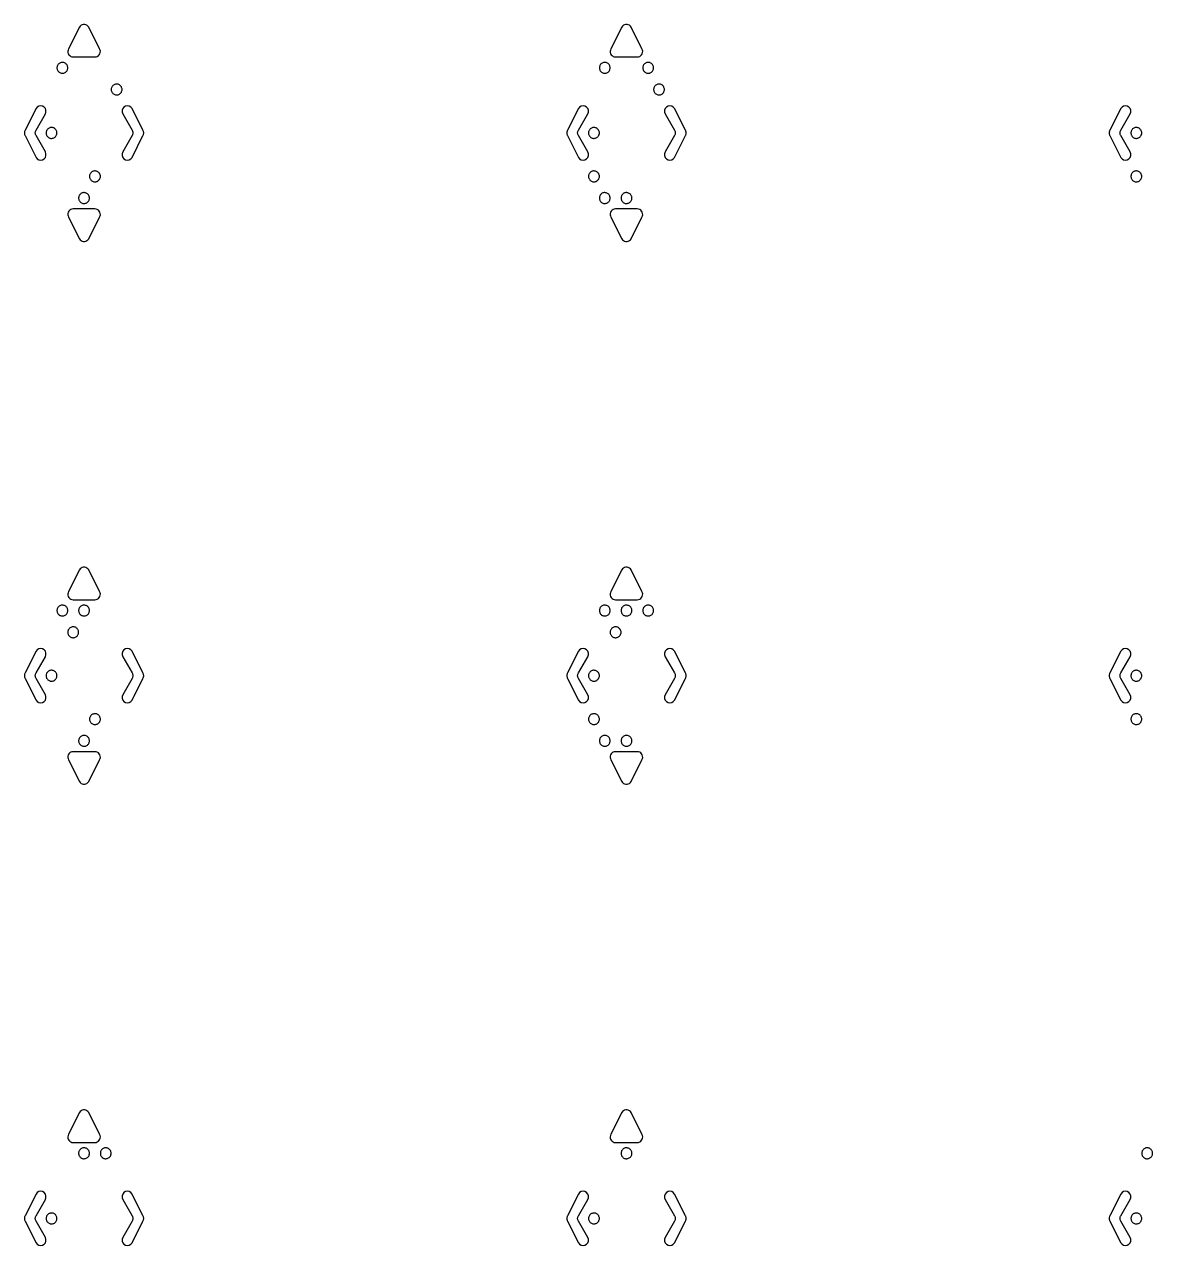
# Model space of a CAD drawing. Header units: metres. Extents: x 45 to 505, y 40 to 510.
# Drawn here: x 44.5 to 148.5, y 397.5 to 510 of the extents above; entities that cross this region are included whole.
import ezdxf

# ---------------------------------------------------------------- set-up
doc = ezdxf.new("R2010")
doc.units = ezdxf.units.M

msp = doc.modelspace()

# ---------------------------------------------------------------- linework, layer by layer
for points in [[(50.43, 509.75), (50.36, 509.84), (50.27, 509.92), (50.17, 509.97), (50.06, 510), (49.94, 510), (49.83, 509.97), (49.73, 509.92), (49.64, 509.84), (49.57, 509.75), (48.57, 507.75), (48.52, 507.64), (48.5, 507.53), (48.51, 507.41), (48.54, 507.3), (48.6, 507.2), (48.68, 507.12), (48.78, 507.05), (48.88, 507.01), (49, 507), (51, 507), (51.12, 507.01), (51.22, 507.05), (51.32, 507.12), (51.4, 507.2), (51.46, 507.3), (51.49, 507.41), (51.5, 507.53), (51.48, 507.64), (51.43, 507.75)], [(100.43, 509.75), (100.36, 509.84), (100.27, 509.92), (100.17, 509.97), (100.06, 510), (99.94, 510), (99.83, 509.97), (99.73, 509.92), (99.64, 509.84), (99.57, 509.75), (98.57, 507.75), (98.52, 507.64), (98.5, 507.53), (98.51, 507.41), (98.54, 507.3), (98.6, 507.2), (98.68, 507.12), (98.78, 507.05), (98.88, 507.01), (99, 507), (101, 507), (101.12, 507.01), (101.22, 507.05), (101.32, 507.12), (101.4, 507.2), (101.46, 507.3), (101.49, 507.41), (101.5, 507.53), (101.48, 507.64), (101.43, 507.75)], [(48.5, 506), (48.5, 506.06), (48.48, 506.13), (48.46, 506.19), (48.44, 506.25), (48.4, 506.3), (48.36, 506.35), (48.31, 506.39), (48.26, 506.43), (48.2, 506.46), (48.14, 506.48), (48.08, 506.49), (48.02, 506.5), (47.95, 506.5), (47.89, 506.49), (47.83, 506.47), (47.77, 506.44), (47.71, 506.41), (47.66, 506.37), (47.62, 506.32), (47.58, 506.27), (47.55, 506.22), (47.53, 506.16), (47.51, 506.1), (47.5, 506.03), (47.5, 505.97), (47.51, 505.9), (47.53, 505.84), (47.55, 505.78), (47.58, 505.73), (47.62, 505.68), (47.66, 505.63), (47.71, 505.59), (47.77, 505.56), (47.83, 505.53), (47.89, 505.51), (47.95, 505.5), (48.02, 505.5), (48.08, 505.51), (48.14, 505.52), (48.2, 505.54), (48.26, 505.57), (48.31, 505.61), (48.36, 505.65), (48.4, 505.7), (48.44, 505.75), (48.46, 505.81), (48.48, 505.87), (48.5, 505.94), (48.5, 506)], [(98.5, 506), (98.5, 506.06), (98.48, 506.13), (98.46, 506.19), (98.44, 506.25), (98.4, 506.3), (98.36, 506.35), (98.31, 506.39), (98.26, 506.43), (98.2, 506.46), (98.14, 506.48), (98.08, 506.49), (98.02, 506.5), (97.95, 506.5), (97.89, 506.49), (97.83, 506.47), (97.77, 506.44), (97.71, 506.41), (97.66, 506.37), (97.62, 506.32), (97.58, 506.27), (97.55, 506.22), (97.53, 506.16), (97.51, 506.1), (97.5, 506.03), (97.5, 505.97), (97.51, 505.9), (97.53, 505.84), (97.55, 505.78), (97.58, 505.73), (97.62, 505.68), (97.66, 505.63), (97.71, 505.59), (97.77, 505.56), (97.83, 505.53), (97.89, 505.51), (97.95, 505.5), (98.02, 505.5), (98.08, 505.51), (98.14, 505.52), (98.2, 505.54), (98.26, 505.57), (98.31, 505.61), (98.36, 505.65), (98.4, 505.7), (98.44, 505.75), (98.46, 505.81), (98.48, 505.87), (98.5, 505.94), (98.5, 506)], [(102.5, 506), (102.5, 506.06), (102.48, 506.13), (102.46, 506.19), (102.44, 506.25), (102.4, 506.3), (102.36, 506.35), (102.31, 506.39), (102.26, 506.43), (102.2, 506.46), (102.14, 506.48), (102.08, 506.49), (102.02, 506.5), (101.95, 506.5), (101.89, 506.49), (101.83, 506.47), (101.77, 506.44), (101.71, 506.41), (101.66, 506.37), (101.62, 506.32), (101.58, 506.27), (101.55, 506.22), (101.53, 506.16), (101.51, 506.1), (101.5, 506.03), (101.5, 505.97), (101.51, 505.9), (101.53, 505.84), (101.55, 505.78), (101.58, 505.73), (101.62, 505.68), (101.66, 505.63), (101.71, 505.59), (101.77, 505.56), (101.83, 505.53), (101.89, 505.51), (101.95, 505.5), (102.02, 505.5), (102.08, 505.51), (102.14, 505.52), (102.2, 505.54), (102.26, 505.57), (102.31, 505.61), (102.36, 505.65), (102.4, 505.7), (102.44, 505.75), (102.46, 505.81), (102.48, 505.87), (102.5, 505.94), (102.5, 506)], [(53.5, 504), (53.5, 504.06), (53.48, 504.13), (53.46, 504.19), (53.44, 504.25), (53.4, 504.3), (53.36, 504.35), (53.31, 504.39), (53.26, 504.43), (53.2, 504.46), (53.14, 504.48), (53.08, 504.49), (53.02, 504.5), (52.95, 504.5), (52.89, 504.49), (52.83, 504.47), (52.77, 504.44), (52.71, 504.41), (52.66, 504.37), (52.62, 504.32), (52.58, 504.27), (52.55, 504.22), (52.53, 504.16), (52.51, 504.1), (52.5, 504.03), (52.5, 503.97), (52.51, 503.9), (52.53, 503.84), (52.55, 503.78), (52.58, 503.73), (52.62, 503.68), (52.66, 503.63), (52.71, 503.59), (52.77, 503.56), (52.83, 503.53), (52.89, 503.51), (52.95, 503.5), (53.02, 503.5), (53.08, 503.51), (53.14, 503.52), (53.2, 503.54), (53.26, 503.57), (53.31, 503.61), (53.36, 503.65), (53.4, 503.7), (53.44, 503.75), (53.46, 503.81), (53.48, 503.87), (53.5, 503.94), (53.5, 504)], [(103.5, 504), (103.5, 504.06), (103.48, 504.13), (103.46, 504.19), (103.44, 504.25), (103.4, 504.3), (103.36, 504.35), (103.31, 504.39), (103.26, 504.43), (103.2, 504.46), (103.14, 504.48), (103.08, 504.49), (103.02, 504.5), (102.95, 504.5), (102.89, 504.49), (102.83, 504.47), (102.77, 504.44), (102.71, 504.41), (102.66, 504.37), (102.62, 504.32), (102.58, 504.27), (102.55, 504.22), (102.53, 504.16), (102.51, 504.1), (102.5, 504.03), (102.5, 503.97), (102.51, 503.9), (102.53, 503.84), (102.55, 503.78), (102.58, 503.73), (102.62, 503.68), (102.66, 503.63), (102.71, 503.59), (102.77, 503.56), (102.83, 503.53), (102.89, 503.51), (102.95, 503.5), (103.02, 503.5), (103.08, 503.51), (103.14, 503.52), (103.2, 503.54), (103.26, 503.57), (103.31, 503.61), (103.36, 503.65), (103.4, 503.7), (103.44, 503.75), (103.46, 503.81), (103.48, 503.87), (103.5, 503.94), (103.5, 504)], [(44.57, 500.25), (44.54, 500.2), (44.52, 500.14), (44.51, 500.09), (44.5, 500.03), (44.5, 499.97), (44.51, 499.91), (44.52, 499.86), (44.54, 499.8), (44.57, 499.75), (45.57, 497.75), (45.68, 497.62), (45.83, 497.53), (46, 497.5), (46.17, 497.53), (46.32, 497.62), (46.43, 497.75), (46.49, 497.91), (46.49, 498.09), (46.43, 498.25), (45.57, 499.75), (45.54, 499.8), (45.52, 499.86), (45.51, 499.91), (45.5, 499.97), (45.5, 500.03), (45.51, 500.09), (45.52, 500.14), (45.54, 500.2), (45.57, 500.25), (46.43, 501.75), (46.49, 501.91), (46.49, 502.09), (46.43, 502.25), (46.32, 502.38), (46.17, 502.47), (46, 502.5), (45.83, 502.47), (45.68, 502.38), (45.57, 502.25)], [(55.43, 499.75), (55.46, 499.8), (55.48, 499.86), (55.49, 499.91), (55.5, 499.97), (55.5, 500.03), (55.49, 500.09), (55.48, 500.14), (55.46, 500.2), (55.43, 500.25), (54.43, 502.25), (54.32, 502.38), (54.17, 502.47), (54, 502.5), (53.83, 502.47), (53.68, 502.38), (53.57, 502.25), (53.51, 502.09), (53.51, 501.91), (53.57, 501.75), (54.43, 500.25), (54.46, 500.2), (54.48, 500.14), (54.49, 500.09), (54.5, 500.03), (54.5, 499.97), (54.49, 499.91), (54.48, 499.86), (54.46, 499.8), (54.43, 499.75), (53.57, 498.25), (53.51, 498.09), (53.51, 497.91), (53.57, 497.75), (53.68, 497.62), (53.83, 497.53), (54, 497.5), (54.17, 497.53), (54.32, 497.62), (54.43, 497.75)], [(94.57, 500.25), (94.54, 500.2), (94.52, 500.14), (94.51, 500.09), (94.5, 500.03), (94.5, 499.97), (94.51, 499.91), (94.52, 499.86), (94.54, 499.8), (94.57, 499.75), (95.57, 497.75), (95.68, 497.62), (95.83, 497.53), (96, 497.5), (96.17, 497.53), (96.32, 497.62), (96.43, 497.75), (96.49, 497.91), (96.49, 498.09), (96.43, 498.25), (95.57, 499.75), (95.54, 499.8), (95.52, 499.86), (95.51, 499.91), (95.5, 499.97), (95.5, 500.03), (95.51, 500.09), (95.52, 500.14), (95.54, 500.2), (95.57, 500.25), (96.43, 501.75), (96.49, 501.91), (96.49, 502.09), (96.43, 502.25), (96.32, 502.38), (96.17, 502.47), (96, 502.5), (95.83, 502.47), (95.68, 502.38), (95.57, 502.25)], [(105.43, 499.75), (105.46, 499.8), (105.48, 499.86), (105.49, 499.91), (105.5, 499.97), (105.5, 500.03), (105.49, 500.09), (105.48, 500.14), (105.46, 500.2), (105.43, 500.25), (104.43, 502.25), (104.32, 502.38), (104.17, 502.47), (104, 502.5), (103.83, 502.47), (103.68, 502.38), (103.57, 502.25), (103.51, 502.09), (103.51, 501.91), (103.57, 501.75), (104.43, 500.25), (104.46, 500.2), (104.48, 500.14), (104.49, 500.09), (104.5, 500.03), (104.5, 499.97), (104.49, 499.91), (104.48, 499.86), (104.46, 499.8), (104.43, 499.75), (103.57, 498.25), (103.51, 498.09), (103.51, 497.91), (103.57, 497.75), (103.68, 497.62), (103.83, 497.53), (104, 497.5), (104.17, 497.53), (104.32, 497.62), (104.43, 497.75)], [(144.57, 500.25), (144.54, 500.2), (144.52, 500.14), (144.51, 500.09), (144.5, 500.03), (144.5, 499.97), (144.51, 499.91), (144.52, 499.86), (144.54, 499.8), (144.57, 499.75), (145.57, 497.75), (145.68, 497.62), (145.83, 497.53), (146, 497.5), (146.17, 497.53), (146.32, 497.62), (146.43, 497.75), (146.49, 497.91), (146.49, 498.09), (146.43, 498.25), (145.57, 499.75), (145.54, 499.8), (145.52, 499.86), (145.51, 499.91), (145.5, 499.97), (145.5, 500.03), (145.51, 500.09), (145.52, 500.14), (145.54, 500.2), (145.57, 500.25), (146.43, 501.75), (146.49, 501.91), (146.49, 502.09), (146.43, 502.25), (146.32, 502.38), (146.17, 502.47), (146, 502.5), (145.83, 502.47), (145.68, 502.38), (145.57, 502.25)], [(47.5, 500), (47.5, 500.06), (47.48, 500.13), (47.46, 500.19), (47.44, 500.25), (47.4, 500.3), (47.36, 500.35), (47.31, 500.39), (47.26, 500.43), (47.2, 500.46), (47.14, 500.48), (47.08, 500.49), (47.02, 500.5), (46.95, 500.5), (46.89, 500.49), (46.83, 500.47), (46.77, 500.44), (46.71, 500.41), (46.66, 500.37), (46.62, 500.32), (46.58, 500.27), (46.55, 500.22), (46.53, 500.16), (46.51, 500.1), (46.5, 500.03), (46.5, 499.97), (46.51, 499.9), (46.53, 499.84), (46.55, 499.78), (46.58, 499.73), (46.62, 499.68), (46.66, 499.63), (46.71, 499.59), (46.77, 499.56), (46.83, 499.53), (46.89, 499.51), (46.95, 499.5), (47.02, 499.5), (47.08, 499.51), (47.14, 499.52), (47.2, 499.54), (47.26, 499.57), (47.31, 499.61), (47.36, 499.65), (47.4, 499.7), (47.44, 499.75), (47.46, 499.81), (47.48, 499.87), (47.5, 499.94), (47.5, 500)], [(97.5, 500), (97.5, 500.06), (97.48, 500.13), (97.46, 500.19), (97.44, 500.25), (97.4, 500.3), (97.36, 500.35), (97.31, 500.39), (97.26, 500.43), (97.2, 500.46), (97.14, 500.48), (97.08, 500.49), (97.02, 500.5), (96.95, 500.5), (96.89, 500.49), (96.83, 500.47), (96.77, 500.44), (96.71, 500.41), (96.66, 500.37), (96.62, 500.32), (96.58, 500.27), (96.55, 500.22), (96.53, 500.16), (96.51, 500.1), (96.5, 500.03), (96.5, 499.97), (96.51, 499.9), (96.53, 499.84), (96.55, 499.78), (96.58, 499.73), (96.62, 499.68), (96.66, 499.63), (96.71, 499.59), (96.77, 499.56), (96.83, 499.53), (96.89, 499.51), (96.95, 499.5), (97.02, 499.5), (97.08, 499.51), (97.14, 499.52), (97.2, 499.54), (97.26, 499.57), (97.31, 499.61), (97.36, 499.65), (97.4, 499.7), (97.44, 499.75), (97.46, 499.81), (97.48, 499.87), (97.5, 499.94), (97.5, 500)], [(147.5, 500), (147.5, 500.06), (147.48, 500.13), (147.46, 500.19), (147.44, 500.25), (147.4, 500.3), (147.36, 500.35), (147.31, 500.39), (147.26, 500.43), (147.2, 500.46), (147.14, 500.48), (147.08, 500.49), (147.02, 500.5), (146.95, 500.5), (146.89, 500.49), (146.83, 500.47), (146.77, 500.44), (146.71, 500.41), (146.66, 500.37), (146.62, 500.32), (146.58, 500.27), (146.55, 500.22), (146.53, 500.16), (146.51, 500.1), (146.5, 500.03), (146.5, 499.97), (146.51, 499.9), (146.53, 499.84), (146.55, 499.78), (146.58, 499.73), (146.62, 499.68), (146.66, 499.63), (146.71, 499.59), (146.77, 499.56), (146.83, 499.53), (146.89, 499.51), (146.95, 499.5), (147.02, 499.5), (147.08, 499.51), (147.14, 499.52), (147.2, 499.54), (147.26, 499.57), (147.31, 499.61), (147.36, 499.65), (147.4, 499.7), (147.44, 499.75), (147.46, 499.81), (147.48, 499.87), (147.5, 499.94), (147.5, 500)], [(51.5, 496), (51.5, 496.06), (51.48, 496.13), (51.46, 496.19), (51.44, 496.25), (51.4, 496.3), (51.36, 496.35), (51.31, 496.39), (51.26, 496.43), (51.2, 496.46), (51.14, 496.48), (51.08, 496.49), (51.02, 496.5), (50.95, 496.5), (50.89, 496.49), (50.83, 496.47), (50.77, 496.44), (50.71, 496.41), (50.66, 496.37), (50.62, 496.32), (50.58, 496.27), (50.55, 496.22), (50.53, 496.16), (50.51, 496.1), (50.5, 496.03), (50.5, 495.97), (50.51, 495.9), (50.53, 495.84), (50.55, 495.78), (50.58, 495.73), (50.62, 495.68), (50.66, 495.63), (50.71, 495.59), (50.77, 495.56), (50.83, 495.53), (50.89, 495.51), (50.95, 495.5), (51.02, 495.5), (51.08, 495.51), (51.14, 495.52), (51.2, 495.54), (51.26, 495.57), (51.31, 495.61), (51.36, 495.65), (51.4, 495.7), (51.44, 495.75), (51.46, 495.81), (51.48, 495.87), (51.5, 495.94), (51.5, 496)], [(97.5, 496), (97.5, 496.06), (97.48, 496.13), (97.46, 496.19), (97.44, 496.25), (97.4, 496.3), (97.36, 496.35), (97.31, 496.39), (97.26, 496.43), (97.2, 496.46), (97.14, 496.48), (97.08, 496.49), (97.02, 496.5), (96.95, 496.5), (96.89, 496.49), (96.83, 496.47), (96.77, 496.44), (96.71, 496.41), (96.66, 496.37), (96.62, 496.32), (96.58, 496.27), (96.55, 496.22), (96.53, 496.16), (96.51, 496.1), (96.5, 496.03), (96.5, 495.97), (96.51, 495.9), (96.53, 495.84), (96.55, 495.78), (96.58, 495.73), (96.62, 495.68), (96.66, 495.63), (96.71, 495.59), (96.77, 495.56), (96.83, 495.53), (96.89, 495.51), (96.95, 495.5), (97.02, 495.5), (97.08, 495.51), (97.14, 495.52), (97.2, 495.54), (97.26, 495.57), (97.31, 495.61), (97.36, 495.65), (97.4, 495.7), (97.44, 495.75), (97.46, 495.81), (97.48, 495.87), (97.5, 495.94), (97.5, 496)], [(147.5, 496), (147.5, 496.06), (147.48, 496.13), (147.46, 496.19), (147.44, 496.25), (147.4, 496.3), (147.36, 496.35), (147.31, 496.39), (147.26, 496.43), (147.2, 496.46), (147.14, 496.48), (147.08, 496.49), (147.02, 496.5), (146.95, 496.5), (146.89, 496.49), (146.83, 496.47), (146.77, 496.44), (146.71, 496.41), (146.66, 496.37), (146.62, 496.32), (146.58, 496.27), (146.55, 496.22), (146.53, 496.16), (146.51, 496.1), (146.5, 496.03), (146.5, 495.97), (146.51, 495.9), (146.53, 495.84), (146.55, 495.78), (146.58, 495.73), (146.62, 495.68), (146.66, 495.63), (146.71, 495.59), (146.77, 495.56), (146.83, 495.53), (146.89, 495.51), (146.95, 495.5), (147.02, 495.5), (147.08, 495.51), (147.14, 495.52), (147.2, 495.54), (147.26, 495.57), (147.31, 495.61), (147.36, 495.65), (147.4, 495.7), (147.44, 495.75), (147.46, 495.81), (147.48, 495.87), (147.5, 495.94), (147.5, 496)], [(50.5, 494), (50.5, 494.06), (50.48, 494.13), (50.46, 494.19), (50.44, 494.25), (50.4, 494.3), (50.36, 494.35), (50.31, 494.39), (50.26, 494.43), (50.2, 494.46), (50.14, 494.48), (50.08, 494.49), (50.02, 494.5), (49.95, 494.5), (49.89, 494.49), (49.83, 494.47), (49.77, 494.44), (49.71, 494.41), (49.66, 494.37), (49.62, 494.32), (49.58, 494.27), (49.55, 494.22), (49.53, 494.16), (49.51, 494.1), (49.5, 494.03), (49.5, 493.97), (49.51, 493.9), (49.53, 493.84), (49.55, 493.78), (49.58, 493.73), (49.62, 493.68), (49.66, 493.63), (49.71, 493.59), (49.77, 493.56), (49.83, 493.53), (49.89, 493.51), (49.95, 493.5), (50.02, 493.5), (50.08, 493.51), (50.14, 493.52), (50.2, 493.54), (50.26, 493.57), (50.31, 493.61), (50.36, 493.65), (50.4, 493.7), (50.44, 493.75), (50.46, 493.81), (50.48, 493.87), (50.5, 493.94), (50.5, 494)], [(98.5, 494), (98.5, 494.06), (98.48, 494.13), (98.46, 494.19), (98.44, 494.25), (98.4, 494.3), (98.36, 494.35), (98.31, 494.39), (98.26, 494.43), (98.2, 494.46), (98.14, 494.48), (98.08, 494.49), (98.02, 494.5), (97.95, 494.5), (97.89, 494.49), (97.83, 494.47), (97.77, 494.44), (97.71, 494.41), (97.66, 494.37), (97.62, 494.32), (97.58, 494.27), (97.55, 494.22), (97.53, 494.16), (97.51, 494.1), (97.5, 494.03), (97.5, 493.97), (97.51, 493.9), (97.53, 493.84), (97.55, 493.78), (97.58, 493.73), (97.62, 493.68), (97.66, 493.63), (97.71, 493.59), (97.77, 493.56), (97.83, 493.53), (97.89, 493.51), (97.95, 493.5), (98.02, 493.5), (98.08, 493.51), (98.14, 493.52), (98.2, 493.54), (98.26, 493.57), (98.31, 493.61), (98.36, 493.65), (98.4, 493.7), (98.44, 493.75), (98.46, 493.81), (98.48, 493.87), (98.5, 493.94), (98.5, 494)], [(100.5, 494), (100.5, 494.06), (100.48, 494.13), (100.46, 494.19), (100.44, 494.25), (100.4, 494.3), (100.36, 494.35), (100.31, 494.39), (100.26, 494.43), (100.2, 494.46), (100.14, 494.48), (100.08, 494.49), (100.02, 494.5), (99.95, 494.5), (99.89, 494.49), (99.83, 494.47), (99.77, 494.44), (99.71, 494.41), (99.66, 494.37), (99.62, 494.32), (99.58, 494.27), (99.55, 494.22), (99.53, 494.16), (99.51, 494.1), (99.5, 494.03), (99.5, 493.97), (99.51, 493.9), (99.53, 493.84), (99.55, 493.78), (99.58, 493.73), (99.62, 493.68), (99.66, 493.63), (99.71, 493.59), (99.77, 493.56), (99.83, 493.53), (99.89, 493.51), (99.95, 493.5), (100.02, 493.5), (100.08, 493.51), (100.14, 493.52), (100.2, 493.54), (100.26, 493.57), (100.31, 493.61), (100.36, 493.65), (100.4, 493.7), (100.44, 493.75), (100.46, 493.81), (100.48, 493.87), (100.5, 493.94), (100.5, 494)], [(49.57, 490.25), (49.64, 490.16), (49.73, 490.08), (49.83, 490.03), (49.94, 490), (50.06, 490), (50.17, 490.03), (50.27, 490.08), (50.36, 490.16), (50.43, 490.25), (51.43, 492.25), (51.48, 492.36), (51.5, 492.47), (51.49, 492.59), (51.46, 492.7), (51.4, 492.8), (51.32, 492.88), (51.22, 492.95), (51.12, 492.99), (51, 493), (49, 493), (48.88, 492.99), (48.78, 492.95), (48.68, 492.88), (48.6, 492.8), (48.54, 492.7), (48.51, 492.59), (48.5, 492.47), (48.52, 492.36), (48.57, 492.25)], [(99.57, 490.25), (99.64, 490.16), (99.73, 490.08), (99.83, 490.03), (99.94, 490), (100.06, 490), (100.17, 490.03), (100.27, 490.08), (100.36, 490.16), (100.43, 490.25), (101.43, 492.25), (101.48, 492.36), (101.5, 492.47), (101.49, 492.59), (101.46, 492.7), (101.4, 492.8), (101.32, 492.88), (101.22, 492.95), (101.12, 492.99), (101, 493), (99, 493), (98.88, 492.99), (98.78, 492.95), (98.68, 492.88), (98.6, 492.8), (98.54, 492.7), (98.51, 492.59), (98.5, 492.47), (98.52, 492.36), (98.57, 492.25)], [(50.43, 459.75), (50.36, 459.84), (50.27, 459.92), (50.17, 459.97), (50.06, 460), (49.94, 460), (49.83, 459.97), (49.73, 459.92), (49.64, 459.84), (49.57, 459.75), (48.57, 457.75), (48.52, 457.64), (48.5, 457.53), (48.51, 457.41), (48.54, 457.3), (48.6, 457.2), (48.68, 457.12), (48.78, 457.05), (48.88, 457.01), (49, 457), (51, 457), (51.12, 457.01), (51.22, 457.05), (51.32, 457.12), (51.4, 457.2), (51.46, 457.3), (51.49, 457.41), (51.5, 457.53), (51.48, 457.64), (51.43, 457.75)], [(100.43, 459.75), (100.36, 459.84), (100.27, 459.92), (100.17, 459.97), (100.06, 460), (99.94, 460), (99.83, 459.97), (99.73, 459.92), (99.64, 459.84), (99.57, 459.75), (98.57, 457.75), (98.52, 457.64), (98.5, 457.53), (98.51, 457.41), (98.54, 457.3), (98.6, 457.2), (98.68, 457.12), (98.78, 457.05), (98.88, 457.01), (99, 457), (101, 457), (101.12, 457.01), (101.22, 457.05), (101.32, 457.12), (101.4, 457.2), (101.46, 457.3), (101.49, 457.41), (101.5, 457.53), (101.48, 457.64), (101.43, 457.75)], [(48.5, 456), (48.5, 456.06), (48.48, 456.13), (48.46, 456.19), (48.44, 456.25), (48.4, 456.3), (48.36, 456.35), (48.31, 456.39), (48.26, 456.43), (48.2, 456.46), (48.14, 456.48), (48.08, 456.49), (48.02, 456.5), (47.95, 456.5), (47.89, 456.49), (47.83, 456.47), (47.77, 456.44), (47.71, 456.41), (47.66, 456.37), (47.62, 456.32), (47.58, 456.27), (47.55, 456.22), (47.53, 456.16), (47.51, 456.1), (47.5, 456.03), (47.5, 455.97), (47.51, 455.9), (47.53, 455.84), (47.55, 455.78), (47.58, 455.73), (47.62, 455.68), (47.66, 455.63), (47.71, 455.59), (47.77, 455.56), (47.83, 455.53), (47.89, 455.51), (47.95, 455.5), (48.02, 455.5), (48.08, 455.51), (48.14, 455.52), (48.2, 455.54), (48.26, 455.57), (48.31, 455.61), (48.36, 455.65), (48.4, 455.7), (48.44, 455.75), (48.46, 455.81), (48.48, 455.87), (48.5, 455.94), (48.5, 456)], [(50.5, 456), (50.5, 456.06), (50.48, 456.13), (50.46, 456.19), (50.44, 456.25), (50.4, 456.3), (50.36, 456.35), (50.31, 456.39), (50.26, 456.43), (50.2, 456.46), (50.14, 456.48), (50.08, 456.49), (50.02, 456.5), (49.95, 456.5), (49.89, 456.49), (49.83, 456.47), (49.77, 456.44), (49.71, 456.41), (49.66, 456.37), (49.62, 456.32), (49.58, 456.27), (49.55, 456.22), (49.53, 456.16), (49.51, 456.1), (49.5, 456.03), (49.5, 455.97), (49.51, 455.9), (49.53, 455.84), (49.55, 455.78), (49.58, 455.73), (49.62, 455.68), (49.66, 455.63), (49.71, 455.59), (49.77, 455.56), (49.83, 455.53), (49.89, 455.51), (49.95, 455.5), (50.02, 455.5), (50.08, 455.51), (50.14, 455.52), (50.2, 455.54), (50.26, 455.57), (50.31, 455.61), (50.36, 455.65), (50.4, 455.7), (50.44, 455.75), (50.46, 455.81), (50.48, 455.87), (50.5, 455.94), (50.5, 456)], [(98.5, 456), (98.5, 456.06), (98.48, 456.13), (98.46, 456.19), (98.44, 456.25), (98.4, 456.3), (98.36, 456.35), (98.31, 456.39), (98.26, 456.43), (98.2, 456.46), (98.14, 456.48), (98.08, 456.49), (98.02, 456.5), (97.95, 456.5), (97.89, 456.49), (97.83, 456.47), (97.77, 456.44), (97.71, 456.41), (97.66, 456.37), (97.62, 456.32), (97.58, 456.27), (97.55, 456.22), (97.53, 456.16), (97.51, 456.1), (97.5, 456.03), (97.5, 455.97), (97.51, 455.9), (97.53, 455.84), (97.55, 455.78), (97.58, 455.73), (97.62, 455.68), (97.66, 455.63), (97.71, 455.59), (97.77, 455.56), (97.83, 455.53), (97.89, 455.51), (97.95, 455.5), (98.02, 455.5), (98.08, 455.51), (98.14, 455.52), (98.2, 455.54), (98.26, 455.57), (98.31, 455.61), (98.36, 455.65), (98.4, 455.7), (98.44, 455.75), (98.46, 455.81), (98.48, 455.87), (98.5, 455.94), (98.5, 456)], [(100.5, 456), (100.5, 456.06), (100.48, 456.13), (100.46, 456.19), (100.44, 456.25), (100.4, 456.3), (100.36, 456.35), (100.31, 456.39), (100.26, 456.43), (100.2, 456.46), (100.14, 456.48), (100.08, 456.49), (100.02, 456.5), (99.95, 456.5), (99.89, 456.49), (99.83, 456.47), (99.77, 456.44), (99.71, 456.41), (99.66, 456.37), (99.62, 456.32), (99.58, 456.27), (99.55, 456.22), (99.53, 456.16), (99.51, 456.1), (99.5, 456.03), (99.5, 455.97), (99.51, 455.9), (99.53, 455.84), (99.55, 455.78), (99.58, 455.73), (99.62, 455.68), (99.66, 455.63), (99.71, 455.59), (99.77, 455.56), (99.83, 455.53), (99.89, 455.51), (99.95, 455.5), (100.02, 455.5), (100.08, 455.51), (100.14, 455.52), (100.2, 455.54), (100.26, 455.57), (100.31, 455.61), (100.36, 455.65), (100.4, 455.7), (100.44, 455.75), (100.46, 455.81), (100.48, 455.87), (100.5, 455.94), (100.5, 456)], [(102.5, 456), (102.5, 456.06), (102.48, 456.13), (102.46, 456.19), (102.44, 456.25), (102.4, 456.3), (102.36, 456.35), (102.31, 456.39), (102.26, 456.43), (102.2, 456.46), (102.14, 456.48), (102.08, 456.49), (102.02, 456.5), (101.95, 456.5), (101.89, 456.49), (101.83, 456.47), (101.77, 456.44), (101.71, 456.41), (101.66, 456.37), (101.62, 456.32), (101.58, 456.27), (101.55, 456.22), (101.53, 456.16), (101.51, 456.1), (101.5, 456.03), (101.5, 455.97), (101.51, 455.9), (101.53, 455.84), (101.55, 455.78), (101.58, 455.73), (101.62, 455.68), (101.66, 455.63), (101.71, 455.59), (101.77, 455.56), (101.83, 455.53), (101.89, 455.51), (101.95, 455.5), (102.02, 455.5), (102.08, 455.51), (102.14, 455.52), (102.2, 455.54), (102.26, 455.57), (102.31, 455.61), (102.36, 455.65), (102.4, 455.7), (102.44, 455.75), (102.46, 455.81), (102.48, 455.87), (102.5, 455.94), (102.5, 456)], [(49.5, 454), (49.5, 454.06), (49.48, 454.13), (49.46, 454.19), (49.44, 454.25), (49.4, 454.3), (49.36, 454.35), (49.31, 454.39), (49.26, 454.43), (49.2, 454.46), (49.14, 454.48), (49.08, 454.49), (49.02, 454.5), (48.95, 454.5), (48.89, 454.49), (48.83, 454.47), (48.77, 454.44), (48.71, 454.41), (48.66, 454.37), (48.62, 454.32), (48.58, 454.27), (48.55, 454.22), (48.53, 454.16), (48.51, 454.1), (48.5, 454.03), (48.5, 453.97), (48.51, 453.9), (48.53, 453.84), (48.55, 453.78), (48.58, 453.73), (48.62, 453.68), (48.66, 453.63), (48.71, 453.59), (48.77, 453.56), (48.83, 453.53), (48.89, 453.51), (48.95, 453.5), (49.02, 453.5), (49.08, 453.51), (49.14, 453.52), (49.2, 453.54), (49.26, 453.57), (49.31, 453.61), (49.36, 453.65), (49.4, 453.7), (49.44, 453.75), (49.46, 453.81), (49.48, 453.87), (49.5, 453.94), (49.5, 454)], [(99.5, 454), (99.5, 454.06), (99.48, 454.13), (99.46, 454.19), (99.44, 454.25), (99.4, 454.3), (99.36, 454.35), (99.31, 454.39), (99.26, 454.43), (99.2, 454.46), (99.14, 454.48), (99.08, 454.49), (99.02, 454.5), (98.95, 454.5), (98.89, 454.49), (98.83, 454.47), (98.77, 454.44), (98.71, 454.41), (98.66, 454.37), (98.62, 454.32), (98.58, 454.27), (98.55, 454.22), (98.53, 454.16), (98.51, 454.1), (98.5, 454.03), (98.5, 453.97), (98.51, 453.9), (98.53, 453.84), (98.55, 453.78), (98.58, 453.73), (98.62, 453.68), (98.66, 453.63), (98.71, 453.59), (98.77, 453.56), (98.83, 453.53), (98.89, 453.51), (98.95, 453.5), (99.02, 453.5), (99.08, 453.51), (99.14, 453.52), (99.2, 453.54), (99.26, 453.57), (99.31, 453.61), (99.36, 453.65), (99.4, 453.7), (99.44, 453.75), (99.46, 453.81), (99.48, 453.87), (99.5, 453.94), (99.5, 454)], [(44.57, 450.25), (44.54, 450.2), (44.52, 450.14), (44.51, 450.09), (44.5, 450.03), (44.5, 449.97), (44.51, 449.91), (44.52, 449.86), (44.54, 449.8), (44.57, 449.75), (45.57, 447.75), (45.68, 447.62), (45.83, 447.53), (46, 447.5), (46.17, 447.53), (46.32, 447.62), (46.43, 447.75), (46.49, 447.91), (46.49, 448.09), (46.43, 448.25), (45.57, 449.75), (45.54, 449.8), (45.52, 449.86), (45.51, 449.91), (45.5, 449.97), (45.5, 450.03), (45.51, 450.09), (45.52, 450.14), (45.54, 450.2), (45.57, 450.25), (46.43, 451.75), (46.49, 451.91), (46.49, 452.09), (46.43, 452.25), (46.32, 452.38), (46.17, 452.47), (46, 452.5), (45.83, 452.47), (45.68, 452.38), (45.57, 452.25)], [(55.43, 449.75), (55.46, 449.8), (55.48, 449.86), (55.49, 449.91), (55.5, 449.97), (55.5, 450.03), (55.49, 450.09), (55.48, 450.14), (55.46, 450.2), (55.43, 450.25), (54.43, 452.25), (54.32, 452.38), (54.17, 452.47), (54, 452.5), (53.83, 452.47), (53.68, 452.38), (53.57, 452.25), (53.51, 452.09), (53.51, 451.91), (53.57, 451.75), (54.43, 450.25), (54.46, 450.2), (54.48, 450.14), (54.49, 450.09), (54.5, 450.03), (54.5, 449.97), (54.49, 449.91), (54.48, 449.86), (54.46, 449.8), (54.43, 449.75), (53.57, 448.25), (53.51, 448.09), (53.51, 447.91), (53.57, 447.75), (53.68, 447.62), (53.83, 447.53), (54, 447.5), (54.17, 447.53), (54.32, 447.62), (54.43, 447.75)], [(94.57, 450.25), (94.54, 450.2), (94.52, 450.14), (94.51, 450.09), (94.5, 450.03), (94.5, 449.97), (94.51, 449.91), (94.52, 449.86), (94.54, 449.8), (94.57, 449.75), (95.57, 447.75), (95.68, 447.62), (95.83, 447.53), (96, 447.5), (96.17, 447.53), (96.32, 447.62), (96.43, 447.75), (96.49, 447.91), (96.49, 448.09), (96.43, 448.25), (95.57, 449.75), (95.54, 449.8), (95.52, 449.86), (95.51, 449.91), (95.5, 449.97), (95.5, 450.03), (95.51, 450.09), (95.52, 450.14), (95.54, 450.2), (95.57, 450.25), (96.43, 451.75), (96.49, 451.91), (96.49, 452.09), (96.43, 452.25), (96.32, 452.38), (96.17, 452.47), (96, 452.5), (95.83, 452.47), (95.68, 452.38), (95.57, 452.25)], [(105.43, 449.75), (105.46, 449.8), (105.48, 449.86), (105.49, 449.91), (105.5, 449.97), (105.5, 450.03), (105.49, 450.09), (105.48, 450.14), (105.46, 450.2), (105.43, 450.25), (104.43, 452.25), (104.32, 452.38), (104.17, 452.47), (104, 452.5), (103.83, 452.47), (103.68, 452.38), (103.57, 452.25), (103.51, 452.09), (103.51, 451.91), (103.57, 451.75), (104.43, 450.25), (104.46, 450.2), (104.48, 450.14), (104.49, 450.09), (104.5, 450.03), (104.5, 449.97), (104.49, 449.91), (104.48, 449.86), (104.46, 449.8), (104.43, 449.75), (103.57, 448.25), (103.51, 448.09), (103.51, 447.91), (103.57, 447.75), (103.68, 447.62), (103.83, 447.53), (104, 447.5), (104.17, 447.53), (104.32, 447.62), (104.43, 447.75)], [(144.57, 450.25), (144.54, 450.2), (144.52, 450.14), (144.51, 450.09), (144.5, 450.03), (144.5, 449.97), (144.51, 449.91), (144.52, 449.86), (144.54, 449.8), (144.57, 449.75), (145.57, 447.75), (145.68, 447.62), (145.83, 447.53), (146, 447.5), (146.17, 447.53), (146.32, 447.62), (146.43, 447.75), (146.49, 447.91), (146.49, 448.09), (146.43, 448.25), (145.57, 449.75), (145.54, 449.8), (145.52, 449.86), (145.51, 449.91), (145.5, 449.97), (145.5, 450.03), (145.51, 450.09), (145.52, 450.14), (145.54, 450.2), (145.57, 450.25), (146.43, 451.75), (146.49, 451.91), (146.49, 452.09), (146.43, 452.25), (146.32, 452.38), (146.17, 452.47), (146, 452.5), (145.83, 452.47), (145.68, 452.38), (145.57, 452.25)], [(47.5, 450), (47.5, 450.06), (47.48, 450.13), (47.46, 450.19), (47.44, 450.25), (47.4, 450.3), (47.36, 450.35), (47.31, 450.39), (47.26, 450.43), (47.2, 450.46), (47.14, 450.48), (47.08, 450.49), (47.02, 450.5), (46.95, 450.5), (46.89, 450.49), (46.83, 450.47), (46.77, 450.44), (46.71, 450.41), (46.66, 450.37), (46.62, 450.32), (46.58, 450.27), (46.55, 450.22), (46.53, 450.16), (46.51, 450.1), (46.5, 450.03), (46.5, 449.97), (46.51, 449.9), (46.53, 449.84), (46.55, 449.78), (46.58, 449.73), (46.62, 449.68), (46.66, 449.63), (46.71, 449.59), (46.77, 449.56), (46.83, 449.53), (46.89, 449.51), (46.95, 449.5), (47.02, 449.5), (47.08, 449.51), (47.14, 449.52), (47.2, 449.54), (47.26, 449.57), (47.31, 449.61), (47.36, 449.65), (47.4, 449.7), (47.44, 449.75), (47.46, 449.81), (47.48, 449.87), (47.5, 449.94), (47.5, 450)], [(97.5, 450), (97.5, 450.06), (97.48, 450.13), (97.46, 450.19), (97.44, 450.25), (97.4, 450.3), (97.36, 450.35), (97.31, 450.39), (97.26, 450.43), (97.2, 450.46), (97.14, 450.48), (97.08, 450.49), (97.02, 450.5), (96.95, 450.5), (96.89, 450.49), (96.83, 450.47), (96.77, 450.44), (96.71, 450.41), (96.66, 450.37), (96.62, 450.32), (96.58, 450.27), (96.55, 450.22), (96.53, 450.16), (96.51, 450.1), (96.5, 450.03), (96.5, 449.97), (96.51, 449.9), (96.53, 449.84), (96.55, 449.78), (96.58, 449.73), (96.62, 449.68), (96.66, 449.63), (96.71, 449.59), (96.77, 449.56), (96.83, 449.53), (96.89, 449.51), (96.95, 449.5), (97.02, 449.5), (97.08, 449.51), (97.14, 449.52), (97.2, 449.54), (97.26, 449.57), (97.31, 449.61), (97.36, 449.65), (97.4, 449.7), (97.44, 449.75), (97.46, 449.81), (97.48, 449.87), (97.5, 449.94), (97.5, 450)], [(147.5, 450), (147.5, 450.06), (147.48, 450.13), (147.46, 450.19), (147.44, 450.25), (147.4, 450.3), (147.36, 450.35), (147.31, 450.39), (147.26, 450.43), (147.2, 450.46), (147.14, 450.48), (147.08, 450.49), (147.02, 450.5), (146.95, 450.5), (146.89, 450.49), (146.83, 450.47), (146.77, 450.44), (146.71, 450.41), (146.66, 450.37), (146.62, 450.32), (146.58, 450.27), (146.55, 450.22), (146.53, 450.16), (146.51, 450.1), (146.5, 450.03), (146.5, 449.97), (146.51, 449.9), (146.53, 449.84), (146.55, 449.78), (146.58, 449.73), (146.62, 449.68), (146.66, 449.63), (146.71, 449.59), (146.77, 449.56), (146.83, 449.53), (146.89, 449.51), (146.95, 449.5), (147.02, 449.5), (147.08, 449.51), (147.14, 449.52), (147.2, 449.54), (147.26, 449.57), (147.31, 449.61), (147.36, 449.65), (147.4, 449.7), (147.44, 449.75), (147.46, 449.81), (147.48, 449.87), (147.5, 449.94), (147.5, 450)], [(51.5, 446), (51.5, 446.06), (51.48, 446.13), (51.46, 446.19), (51.44, 446.25), (51.4, 446.3), (51.36, 446.35), (51.31, 446.39), (51.26, 446.43), (51.2, 446.46), (51.14, 446.48), (51.08, 446.49), (51.02, 446.5), (50.95, 446.5), (50.89, 446.49), (50.83, 446.47), (50.77, 446.44), (50.71, 446.41), (50.66, 446.37), (50.62, 446.32), (50.58, 446.27), (50.55, 446.22), (50.53, 446.16), (50.51, 446.1), (50.5, 446.03), (50.5, 445.97), (50.51, 445.9), (50.53, 445.84), (50.55, 445.78), (50.58, 445.73), (50.62, 445.68), (50.66, 445.63), (50.71, 445.59), (50.77, 445.56), (50.83, 445.53), (50.89, 445.51), (50.95, 445.5), (51.02, 445.5), (51.08, 445.51), (51.14, 445.52), (51.2, 445.54), (51.26, 445.57), (51.31, 445.61), (51.36, 445.65), (51.4, 445.7), (51.44, 445.75), (51.46, 445.81), (51.48, 445.87), (51.5, 445.94), (51.5, 446)], [(97.5, 446), (97.5, 446.06), (97.48, 446.13), (97.46, 446.19), (97.44, 446.25), (97.4, 446.3), (97.36, 446.35), (97.31, 446.39), (97.26, 446.43), (97.2, 446.46), (97.14, 446.48), (97.08, 446.49), (97.02, 446.5), (96.95, 446.5), (96.89, 446.49), (96.83, 446.47), (96.77, 446.44), (96.71, 446.41), (96.66, 446.37), (96.62, 446.32), (96.58, 446.27), (96.55, 446.22), (96.53, 446.16), (96.51, 446.1), (96.5, 446.03), (96.5, 445.97), (96.51, 445.9), (96.53, 445.84), (96.55, 445.78), (96.58, 445.73), (96.62, 445.68), (96.66, 445.63), (96.71, 445.59), (96.77, 445.56), (96.83, 445.53), (96.89, 445.51), (96.95, 445.5), (97.02, 445.5), (97.08, 445.51), (97.14, 445.52), (97.2, 445.54), (97.26, 445.57), (97.31, 445.61), (97.36, 445.65), (97.4, 445.7), (97.44, 445.75), (97.46, 445.81), (97.48, 445.87), (97.5, 445.94), (97.5, 446)], [(147.5, 446), (147.5, 446.06), (147.48, 446.13), (147.46, 446.19), (147.44, 446.25), (147.4, 446.3), (147.36, 446.35), (147.31, 446.39), (147.26, 446.43), (147.2, 446.46), (147.14, 446.48), (147.08, 446.49), (147.02, 446.5), (146.95, 446.5), (146.89, 446.49), (146.83, 446.47), (146.77, 446.44), (146.71, 446.41), (146.66, 446.37), (146.62, 446.32), (146.58, 446.27), (146.55, 446.22), (146.53, 446.16), (146.51, 446.1), (146.5, 446.03), (146.5, 445.97), (146.51, 445.9), (146.53, 445.84), (146.55, 445.78), (146.58, 445.73), (146.62, 445.68), (146.66, 445.63), (146.71, 445.59), (146.77, 445.56), (146.83, 445.53), (146.89, 445.51), (146.95, 445.5), (147.02, 445.5), (147.08, 445.51), (147.14, 445.52), (147.2, 445.54), (147.26, 445.57), (147.31, 445.61), (147.36, 445.65), (147.4, 445.7), (147.44, 445.75), (147.46, 445.81), (147.48, 445.87), (147.5, 445.94), (147.5, 446)], [(50.5, 444), (50.5, 444.06), (50.48, 444.13), (50.46, 444.19), (50.44, 444.25), (50.4, 444.3), (50.36, 444.35), (50.31, 444.39), (50.26, 444.43), (50.2, 444.46), (50.14, 444.48), (50.08, 444.49), (50.02, 444.5), (49.95, 444.5), (49.89, 444.49), (49.83, 444.47), (49.77, 444.44), (49.71, 444.41), (49.66, 444.37), (49.62, 444.32), (49.58, 444.27), (49.55, 444.22), (49.53, 444.16), (49.51, 444.1), (49.5, 444.03), (49.5, 443.97), (49.51, 443.9), (49.53, 443.84), (49.55, 443.78), (49.58, 443.73), (49.62, 443.68), (49.66, 443.63), (49.71, 443.59), (49.77, 443.56), (49.83, 443.53), (49.89, 443.51), (49.95, 443.5), (50.02, 443.5), (50.08, 443.51), (50.14, 443.52), (50.2, 443.54), (50.26, 443.57), (50.31, 443.61), (50.36, 443.65), (50.4, 443.7), (50.44, 443.75), (50.46, 443.81), (50.48, 443.87), (50.5, 443.94), (50.5, 444)], [(98.5, 444), (98.5, 444.06), (98.48, 444.13), (98.46, 444.19), (98.44, 444.25), (98.4, 444.3), (98.36, 444.35), (98.31, 444.39), (98.26, 444.43), (98.2, 444.46), (98.14, 444.48), (98.08, 444.49), (98.02, 444.5), (97.95, 444.5), (97.89, 444.49), (97.83, 444.47), (97.77, 444.44), (97.71, 444.41), (97.66, 444.37), (97.62, 444.32), (97.58, 444.27), (97.55, 444.22), (97.53, 444.16), (97.51, 444.1), (97.5, 444.03), (97.5, 443.97), (97.51, 443.9), (97.53, 443.84), (97.55, 443.78), (97.58, 443.73), (97.62, 443.68), (97.66, 443.63), (97.71, 443.59), (97.77, 443.56), (97.83, 443.53), (97.89, 443.51), (97.95, 443.5), (98.02, 443.5), (98.08, 443.51), (98.14, 443.52), (98.2, 443.54), (98.26, 443.57), (98.31, 443.61), (98.36, 443.65), (98.4, 443.7), (98.44, 443.75), (98.46, 443.81), (98.48, 443.87), (98.5, 443.94), (98.5, 444)], [(100.5, 444), (100.5, 444.06), (100.48, 444.13), (100.46, 444.19), (100.44, 444.25), (100.4, 444.3), (100.36, 444.35), (100.31, 444.39), (100.26, 444.43), (100.2, 444.46), (100.14, 444.48), (100.08, 444.49), (100.02, 444.5), (99.95, 444.5), (99.89, 444.49), (99.83, 444.47), (99.77, 444.44), (99.71, 444.41), (99.66, 444.37), (99.62, 444.32), (99.58, 444.27), (99.55, 444.22), (99.53, 444.16), (99.51, 444.1), (99.5, 444.03), (99.5, 443.97), (99.51, 443.9), (99.53, 443.84), (99.55, 443.78), (99.58, 443.73), (99.62, 443.68), (99.66, 443.63), (99.71, 443.59), (99.77, 443.56), (99.83, 443.53), (99.89, 443.51), (99.95, 443.5), (100.02, 443.5), (100.08, 443.51), (100.14, 443.52), (100.2, 443.54), (100.26, 443.57), (100.31, 443.61), (100.36, 443.65), (100.4, 443.7), (100.44, 443.75), (100.46, 443.81), (100.48, 443.87), (100.5, 443.94), (100.5, 444)], [(49.57, 440.25), (49.64, 440.16), (49.73, 440.08), (49.83, 440.03), (49.94, 440), (50.06, 440), (50.17, 440.03), (50.27, 440.08), (50.36, 440.16), (50.43, 440.25), (51.43, 442.25), (51.48, 442.36), (51.5, 442.47), (51.49, 442.59), (51.46, 442.7), (51.4, 442.8), (51.32, 442.88), (51.22, 442.95), (51.12, 442.99), (51, 443), (49, 443), (48.88, 442.99), (48.78, 442.95), (48.68, 442.88), (48.6, 442.8), (48.54, 442.7), (48.51, 442.59), (48.5, 442.47), (48.52, 442.36), (48.57, 442.25)], [(99.57, 440.25), (99.64, 440.16), (99.73, 440.08), (99.83, 440.03), (99.94, 440), (100.06, 440), (100.17, 440.03), (100.27, 440.08), (100.36, 440.16), (100.43, 440.25), (101.43, 442.25), (101.48, 442.36), (101.5, 442.47), (101.49, 442.59), (101.46, 442.7), (101.4, 442.8), (101.32, 442.88), (101.22, 442.95), (101.12, 442.99), (101, 443), (99, 443), (98.88, 442.99), (98.78, 442.95), (98.68, 442.88), (98.6, 442.8), (98.54, 442.7), (98.51, 442.59), (98.5, 442.47), (98.52, 442.36), (98.57, 442.25)], [(50.43, 409.75), (50.36, 409.84), (50.27, 409.92), (50.17, 409.97), (50.06, 410), (49.94, 410), (49.83, 409.97), (49.73, 409.92), (49.64, 409.84), (49.57, 409.75), (48.57, 407.75), (48.52, 407.64), (48.5, 407.53), (48.51, 407.41), (48.54, 407.3), (48.6, 407.2), (48.68, 407.12), (48.78, 407.05), (48.88, 407.01), (49, 407), (51, 407), (51.12, 407.01), (51.22, 407.05), (51.32, 407.12), (51.4, 407.2), (51.46, 407.3), (51.49, 407.41), (51.5, 407.53), (51.48, 407.64), (51.43, 407.75)], [(100.43, 409.75), (100.36, 409.84), (100.27, 409.92), (100.17, 409.97), (100.06, 410), (99.94, 410), (99.83, 409.97), (99.73, 409.92), (99.64, 409.84), (99.57, 409.75), (98.57, 407.75), (98.52, 407.64), (98.5, 407.53), (98.51, 407.41), (98.54, 407.3), (98.6, 407.2), (98.68, 407.12), (98.78, 407.05), (98.88, 407.01), (99, 407), (101, 407), (101.12, 407.01), (101.22, 407.05), (101.32, 407.12), (101.4, 407.2), (101.46, 407.3), (101.49, 407.41), (101.5, 407.53), (101.48, 407.64), (101.43, 407.75)], [(50.5, 406), (50.5, 406.06), (50.48, 406.13), (50.46, 406.19), (50.44, 406.25), (50.4, 406.3), (50.36, 406.35), (50.31, 406.39), (50.26, 406.43), (50.2, 406.46), (50.14, 406.48), (50.08, 406.49), (50.02, 406.5), (49.95, 406.5), (49.89, 406.49), (49.83, 406.47), (49.77, 406.44), (49.71, 406.41), (49.66, 406.37), (49.62, 406.32), (49.58, 406.27), (49.55, 406.22), (49.53, 406.16), (49.51, 406.1), (49.5, 406.03), (49.5, 405.97), (49.51, 405.9), (49.53, 405.84), (49.55, 405.78), (49.58, 405.73), (49.62, 405.68), (49.66, 405.63), (49.71, 405.59), (49.77, 405.56), (49.83, 405.53), (49.89, 405.51), (49.95, 405.5), (50.02, 405.5), (50.08, 405.51), (50.14, 405.52), (50.2, 405.54), (50.26, 405.57), (50.31, 405.61), (50.36, 405.65), (50.4, 405.7), (50.44, 405.75), (50.46, 405.81), (50.48, 405.87), (50.5, 405.94), (50.5, 406)], [(52.5, 406), (52.5, 406.06), (52.48, 406.13), (52.46, 406.19), (52.44, 406.25), (52.4, 406.3), (52.36, 406.35), (52.31, 406.39), (52.26, 406.43), (52.2, 406.46), (52.14, 406.48), (52.08, 406.49), (52.02, 406.5), (51.95, 406.5), (51.89, 406.49), (51.83, 406.47), (51.77, 406.44), (51.71, 406.41), (51.66, 406.37), (51.62, 406.32), (51.58, 406.27), (51.55, 406.22), (51.53, 406.16), (51.51, 406.1), (51.5, 406.03), (51.5, 405.97), (51.51, 405.9), (51.53, 405.84), (51.55, 405.78), (51.58, 405.73), (51.62, 405.68), (51.66, 405.63), (51.71, 405.59), (51.77, 405.56), (51.83, 405.53), (51.89, 405.51), (51.95, 405.5), (52.02, 405.5), (52.08, 405.51), (52.14, 405.52), (52.2, 405.54), (52.26, 405.57), (52.31, 405.61), (52.36, 405.65), (52.4, 405.7), (52.44, 405.75), (52.46, 405.81), (52.48, 405.87), (52.5, 405.94), (52.5, 406)], [(100.5, 406), (100.5, 406.06), (100.48, 406.13), (100.46, 406.19), (100.44, 406.25), (100.4, 406.3), (100.36, 406.35), (100.31, 406.39), (100.26, 406.43), (100.2, 406.46), (100.14, 406.48), (100.08, 406.49), (100.02, 406.5), (99.95, 406.5), (99.89, 406.49), (99.83, 406.47), (99.77, 406.44), (99.71, 406.41), (99.66, 406.37), (99.62, 406.32), (99.58, 406.27), (99.55, 406.22), (99.53, 406.16), (99.51, 406.1), (99.5, 406.03), (99.5, 405.97), (99.51, 405.9), (99.53, 405.84), (99.55, 405.78), (99.58, 405.73), (99.62, 405.68), (99.66, 405.63), (99.71, 405.59), (99.77, 405.56), (99.83, 405.53), (99.89, 405.51), (99.95, 405.5), (100.02, 405.5), (100.08, 405.51), (100.14, 405.52), (100.2, 405.54), (100.26, 405.57), (100.31, 405.61), (100.36, 405.65), (100.4, 405.7), (100.44, 405.75), (100.46, 405.81), (100.48, 405.87), (100.5, 405.94), (100.5, 406)], [(148.5, 406), (148.5, 406.06), (148.48, 406.13), (148.46, 406.19), (148.44, 406.25), (148.4, 406.3), (148.36, 406.35), (148.31, 406.39), (148.26, 406.43), (148.2, 406.46), (148.14, 406.48), (148.08, 406.49), (148.02, 406.5), (147.95, 406.5), (147.89, 406.49), (147.83, 406.47), (147.77, 406.44), (147.71, 406.41), (147.66, 406.37), (147.62, 406.32), (147.58, 406.27), (147.55, 406.22), (147.53, 406.16), (147.51, 406.1), (147.5, 406.03), (147.5, 405.97), (147.51, 405.9), (147.53, 405.84), (147.55, 405.78), (147.58, 405.73), (147.62, 405.68), (147.66, 405.63), (147.71, 405.59), (147.77, 405.56), (147.83, 405.53), (147.89, 405.51), (147.95, 405.5), (148.02, 405.5), (148.08, 405.51), (148.14, 405.52), (148.2, 405.54), (148.26, 405.57), (148.31, 405.61), (148.36, 405.65), (148.4, 405.7), (148.44, 405.75), (148.46, 405.81), (148.48, 405.87), (148.5, 405.94), (148.5, 406)], [(44.57, 400.25), (44.54, 400.2), (44.52, 400.14), (44.51, 400.09), (44.5, 400.03), (44.5, 399.97), (44.51, 399.91), (44.52, 399.86), (44.54, 399.8), (44.57, 399.75), (45.57, 397.75), (45.68, 397.62), (45.83, 397.53), (46, 397.5), (46.17, 397.53), (46.32, 397.62), (46.43, 397.75), (46.49, 397.91), (46.49, 398.09), (46.43, 398.25), (45.57, 399.75), (45.54, 399.8), (45.52, 399.86), (45.51, 399.91), (45.5, 399.97), (45.5, 400.03), (45.51, 400.09), (45.52, 400.14), (45.54, 400.2), (45.57, 400.25), (46.43, 401.75), (46.49, 401.91), (46.49, 402.09), (46.43, 402.25), (46.32, 402.38), (46.17, 402.47), (46, 402.5), (45.83, 402.47), (45.68, 402.38), (45.57, 402.25)], [(55.43, 399.75), (55.46, 399.8), (55.48, 399.86), (55.49, 399.91), (55.5, 399.97), (55.5, 400.03), (55.49, 400.09), (55.48, 400.14), (55.46, 400.2), (55.43, 400.25), (54.43, 402.25), (54.32, 402.38), (54.17, 402.47), (54, 402.5), (53.83, 402.47), (53.68, 402.38), (53.57, 402.25), (53.51, 402.09), (53.51, 401.91), (53.57, 401.75), (54.43, 400.25), (54.46, 400.2), (54.48, 400.14), (54.49, 400.09), (54.5, 400.03), (54.5, 399.97), (54.49, 399.91), (54.48, 399.86), (54.46, 399.8), (54.43, 399.75), (53.57, 398.25), (53.51, 398.09), (53.51, 397.91), (53.57, 397.75), (53.68, 397.62), (53.83, 397.53), (54, 397.5), (54.17, 397.53), (54.32, 397.62), (54.43, 397.75)], [(94.57, 400.25), (94.54, 400.2), (94.52, 400.14), (94.51, 400.09), (94.5, 400.03), (94.5, 399.97), (94.51, 399.91), (94.52, 399.86), (94.54, 399.8), (94.57, 399.75), (95.57, 397.75), (95.68, 397.62), (95.83, 397.53), (96, 397.5), (96.17, 397.53), (96.32, 397.62), (96.43, 397.75), (96.49, 397.91), (96.49, 398.09), (96.43, 398.25), (95.57, 399.75), (95.54, 399.8), (95.52, 399.86), (95.51, 399.91), (95.5, 399.97), (95.5, 400.03), (95.51, 400.09), (95.52, 400.14), (95.54, 400.2), (95.57, 400.25), (96.43, 401.75), (96.49, 401.91), (96.49, 402.09), (96.43, 402.25), (96.32, 402.38), (96.17, 402.47), (96, 402.5), (95.83, 402.47), (95.68, 402.38), (95.57, 402.25)], [(105.43, 399.75), (105.46, 399.8), (105.48, 399.86), (105.49, 399.91), (105.5, 399.97), (105.5, 400.03), (105.49, 400.09), (105.48, 400.14), (105.46, 400.2), (105.43, 400.25), (104.43, 402.25), (104.32, 402.38), (104.17, 402.47), (104, 402.5), (103.83, 402.47), (103.68, 402.38), (103.57, 402.25), (103.51, 402.09), (103.51, 401.91), (103.57, 401.75), (104.43, 400.25), (104.46, 400.2), (104.48, 400.14), (104.49, 400.09), (104.5, 400.03), (104.5, 399.97), (104.49, 399.91), (104.48, 399.86), (104.46, 399.8), (104.43, 399.75), (103.57, 398.25), (103.51, 398.09), (103.51, 397.91), (103.57, 397.75), (103.68, 397.62), (103.83, 397.53), (104, 397.5), (104.17, 397.53), (104.32, 397.62), (104.43, 397.75)], [(144.57, 400.25), (144.54, 400.2), (144.52, 400.14), (144.51, 400.09), (144.5, 400.03), (144.5, 399.97), (144.51, 399.91), (144.52, 399.86), (144.54, 399.8), (144.57, 399.75), (145.57, 397.75), (145.68, 397.62), (145.83, 397.53), (146, 397.5), (146.17, 397.53), (146.32, 397.62), (146.43, 397.75), (146.49, 397.91), (146.49, 398.09), (146.43, 398.25), (145.57, 399.75), (145.54, 399.8), (145.52, 399.86), (145.51, 399.91), (145.5, 399.97), (145.5, 400.03), (145.51, 400.09), (145.52, 400.14), (145.54, 400.2), (145.57, 400.25), (146.43, 401.75), (146.49, 401.91), (146.49, 402.09), (146.43, 402.25), (146.32, 402.38), (146.17, 402.47), (146, 402.5), (145.83, 402.47), (145.68, 402.38), (145.57, 402.25)], [(47.5, 400), (47.5, 400.06), (47.48, 400.13), (47.46, 400.19), (47.44, 400.25), (47.4, 400.3), (47.36, 400.35), (47.31, 400.39), (47.26, 400.43), (47.2, 400.46), (47.14, 400.48), (47.08, 400.49), (47.02, 400.5), (46.95, 400.5), (46.89, 400.49), (46.83, 400.47), (46.77, 400.44), (46.71, 400.41), (46.66, 400.37), (46.62, 400.32), (46.58, 400.27), (46.55, 400.22), (46.53, 400.16), (46.51, 400.1), (46.5, 400.03), (46.5, 399.97), (46.51, 399.9), (46.53, 399.84), (46.55, 399.78), (46.58, 399.73), (46.62, 399.68), (46.66, 399.63), (46.71, 399.59), (46.77, 399.56), (46.83, 399.53), (46.89, 399.51), (46.95, 399.5), (47.02, 399.5), (47.08, 399.51), (47.14, 399.52), (47.2, 399.54), (47.26, 399.57), (47.31, 399.61), (47.36, 399.65), (47.4, 399.7), (47.44, 399.75), (47.46, 399.81), (47.48, 399.87), (47.5, 399.94), (47.5, 400)], [(97.5, 400), (97.5, 400.06), (97.48, 400.13), (97.46, 400.19), (97.44, 400.25), (97.4, 400.3), (97.36, 400.35), (97.31, 400.39), (97.26, 400.43), (97.2, 400.46), (97.14, 400.48), (97.08, 400.49), (97.02, 400.5), (96.95, 400.5), (96.89, 400.49), (96.83, 400.47), (96.77, 400.44), (96.71, 400.41), (96.66, 400.37), (96.62, 400.32), (96.58, 400.27), (96.55, 400.22), (96.53, 400.16), (96.51, 400.1), (96.5, 400.03), (96.5, 399.97), (96.51, 399.9), (96.53, 399.84), (96.55, 399.78), (96.58, 399.73), (96.62, 399.68), (96.66, 399.63), (96.71, 399.59), (96.77, 399.56), (96.83, 399.53), (96.89, 399.51), (96.95, 399.5), (97.02, 399.5), (97.08, 399.51), (97.14, 399.52), (97.2, 399.54), (97.26, 399.57), (97.31, 399.61), (97.36, 399.65), (97.4, 399.7), (97.44, 399.75), (97.46, 399.81), (97.48, 399.87), (97.5, 399.94), (97.5, 400)], [(147.5, 400), (147.5, 400.06), (147.48, 400.13), (147.46, 400.19), (147.44, 400.25), (147.4, 400.3), (147.36, 400.35), (147.31, 400.39), (147.26, 400.43), (147.2, 400.46), (147.14, 400.48), (147.08, 400.49), (147.02, 400.5), (146.95, 400.5), (146.89, 400.49), (146.83, 400.47), (146.77, 400.44), (146.71, 400.41), (146.66, 400.37), (146.62, 400.32), (146.58, 400.27), (146.55, 400.22), (146.53, 400.16), (146.51, 400.1), (146.5, 400.03), (146.5, 399.97), (146.51, 399.9), (146.53, 399.84), (146.55, 399.78), (146.58, 399.73), (146.62, 399.68), (146.66, 399.63), (146.71, 399.59), (146.77, 399.56), (146.83, 399.53), (146.89, 399.51), (146.95, 399.5), (147.02, 399.5), (147.08, 399.51), (147.14, 399.52), (147.2, 399.54), (147.26, 399.57), (147.31, 399.61), (147.36, 399.65), (147.4, 399.7), (147.44, 399.75), (147.46, 399.81), (147.48, 399.87), (147.5, 399.94), (147.5, 400)]]:
    msp.add_lwpolyline(points, close=True)

doc.saveas('drawing.dxf')
